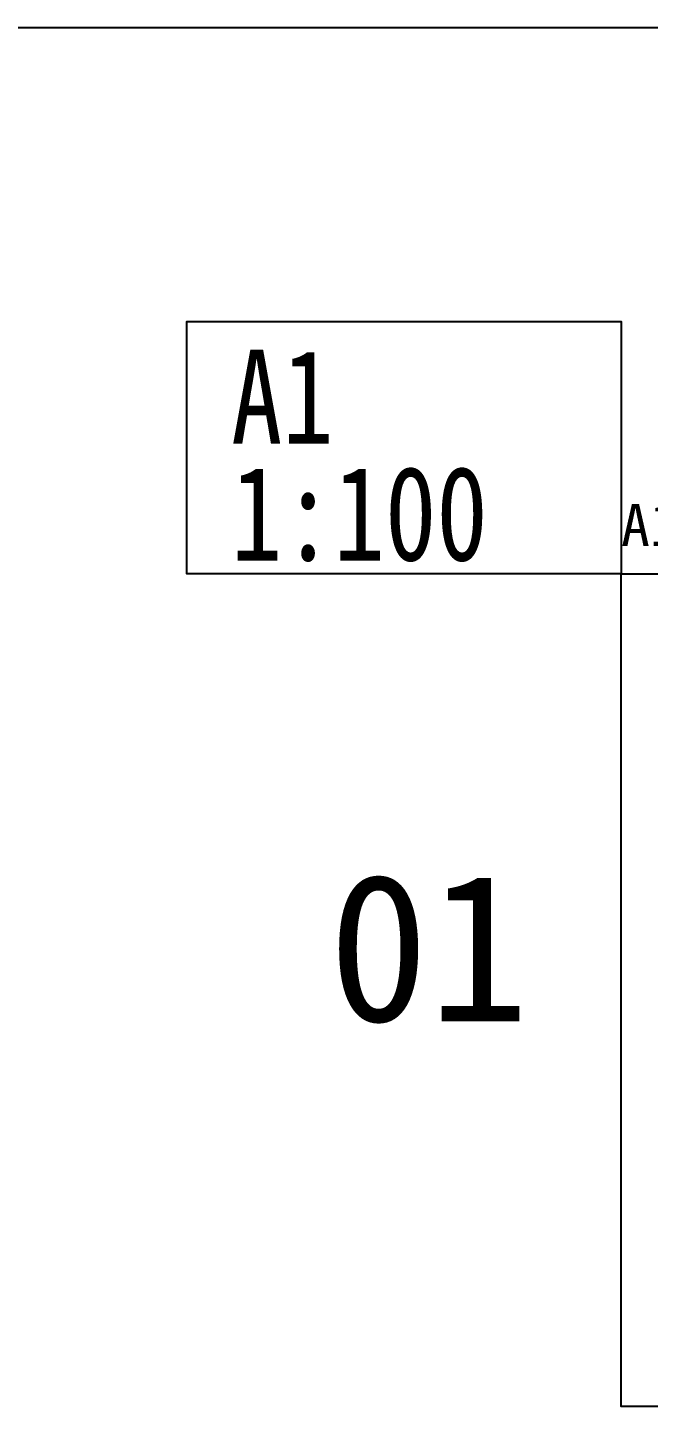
# Model space of a CAD drawing. Extents: x 27938 to 1507990, y 110129 to 923079.
# Drawn here: x 378642 to 422940, y 660457 to 758839 of the extents above; entities that cross this region are included whole.
import ezdxf

# ---------------------------------------------------------------- set-up
doc = ezdxf.new("R2010")
doc.units = 0
doc.header["$LTSCALE"] = 1000
doc.header["$MEASUREMENT"] = 0
doc.layers.add('DIM_SYMB', color=3, linetype='Continuous')
doc.layers.add('图框', color=140, linetype='Continuous')
doc.layers.add('yichutu', color=7, linetype='Continuous', true_color=0xffffff, plot=False)
doc.styles.add('_TCH_LABEL', font='simhei.ttf')
doc.styles.add('C', font='simhei.ttf')
doc.styles.add('黑体', font='simhei.ttf')

# ---------------------------------------------------------------- blocks, each defined once
blk = doc.blocks.new('TK')
at = {"layer": '图框'}
blk.add_lwpolyline([(465375, 548714), (549475, 548714), (549475, 489314), (465375, 489314)], close=True, dxfattribs=at)
blk.add_lwpolyline([(465375, 548714), (549475, 548714), (549475, 489314), (465375, 489314)], close=True, dxfattribs=at)
blk = doc.blocks.new('yct-841-594-84100-59399.9999999999-100-1000.0')
at = {"layer": 'yichutu', "color": 7, "true_color": 0xffffff}
blk.add_lwpolyline([(0, 0), (0, 59400), (84100, 59400), (84100, 0)], close=True, dxfattribs=at)
at = {"layer": 'yichutu', "color": 7, "true_color": 0xffffff, "style": '_TCH_LABEL'}
blk.add_text('A1 1:100', height=3000, dxfattribs=at).set_placement((0, 61400))

msp = doc.modelspace()

# ---------------------------------------------------------------- linework, layer by layer
at = {"color": 225, "ltscale": 0.5}
msp.add_lwpolyline([(247269, 758838.9), (1507989.5, 758838.9), (1507989.5, 110128.8), (247269, 110128.8)], close=True, dxfattribs=at)
at = {"layer": '图框', "color": 2}
msp.add_lwpolyline([(420997.4, 719857), (389997.4, 719857), (389997.4, 737857), (420997.4, 737857)], close=True, dxfattribs=at)

# ---------------------------------------------------------------- block references
msp.add_blockref('TK', (-44377.6, 171143.3))
at = {"layer": 'yichutu'}
msp.add_blockref('yct-841-594-84100-59399.9999999999-100-1000.0', (420997.4, 660457), dxfattribs=at)

# ---------------------------------------------------------------- texts
at = {"layer": 'DIM_SYMB', "color": 6, "style": 'C'}
msp.add_text('01', height=10514.77, dxfattribs=at).set_placement((400114.3, 687940.8))
at = {"layer": '图框', "color": 2, "style": '黑体', "width": 0.8}
for s, p in [('A1', (393160.6, 729139.7)), ('1:100', (393160.6, 720813.6))]:
    msp.add_text(s, height=6729.45, dxfattribs=at).set_placement(p)

doc.saveas('drawing.dxf')
